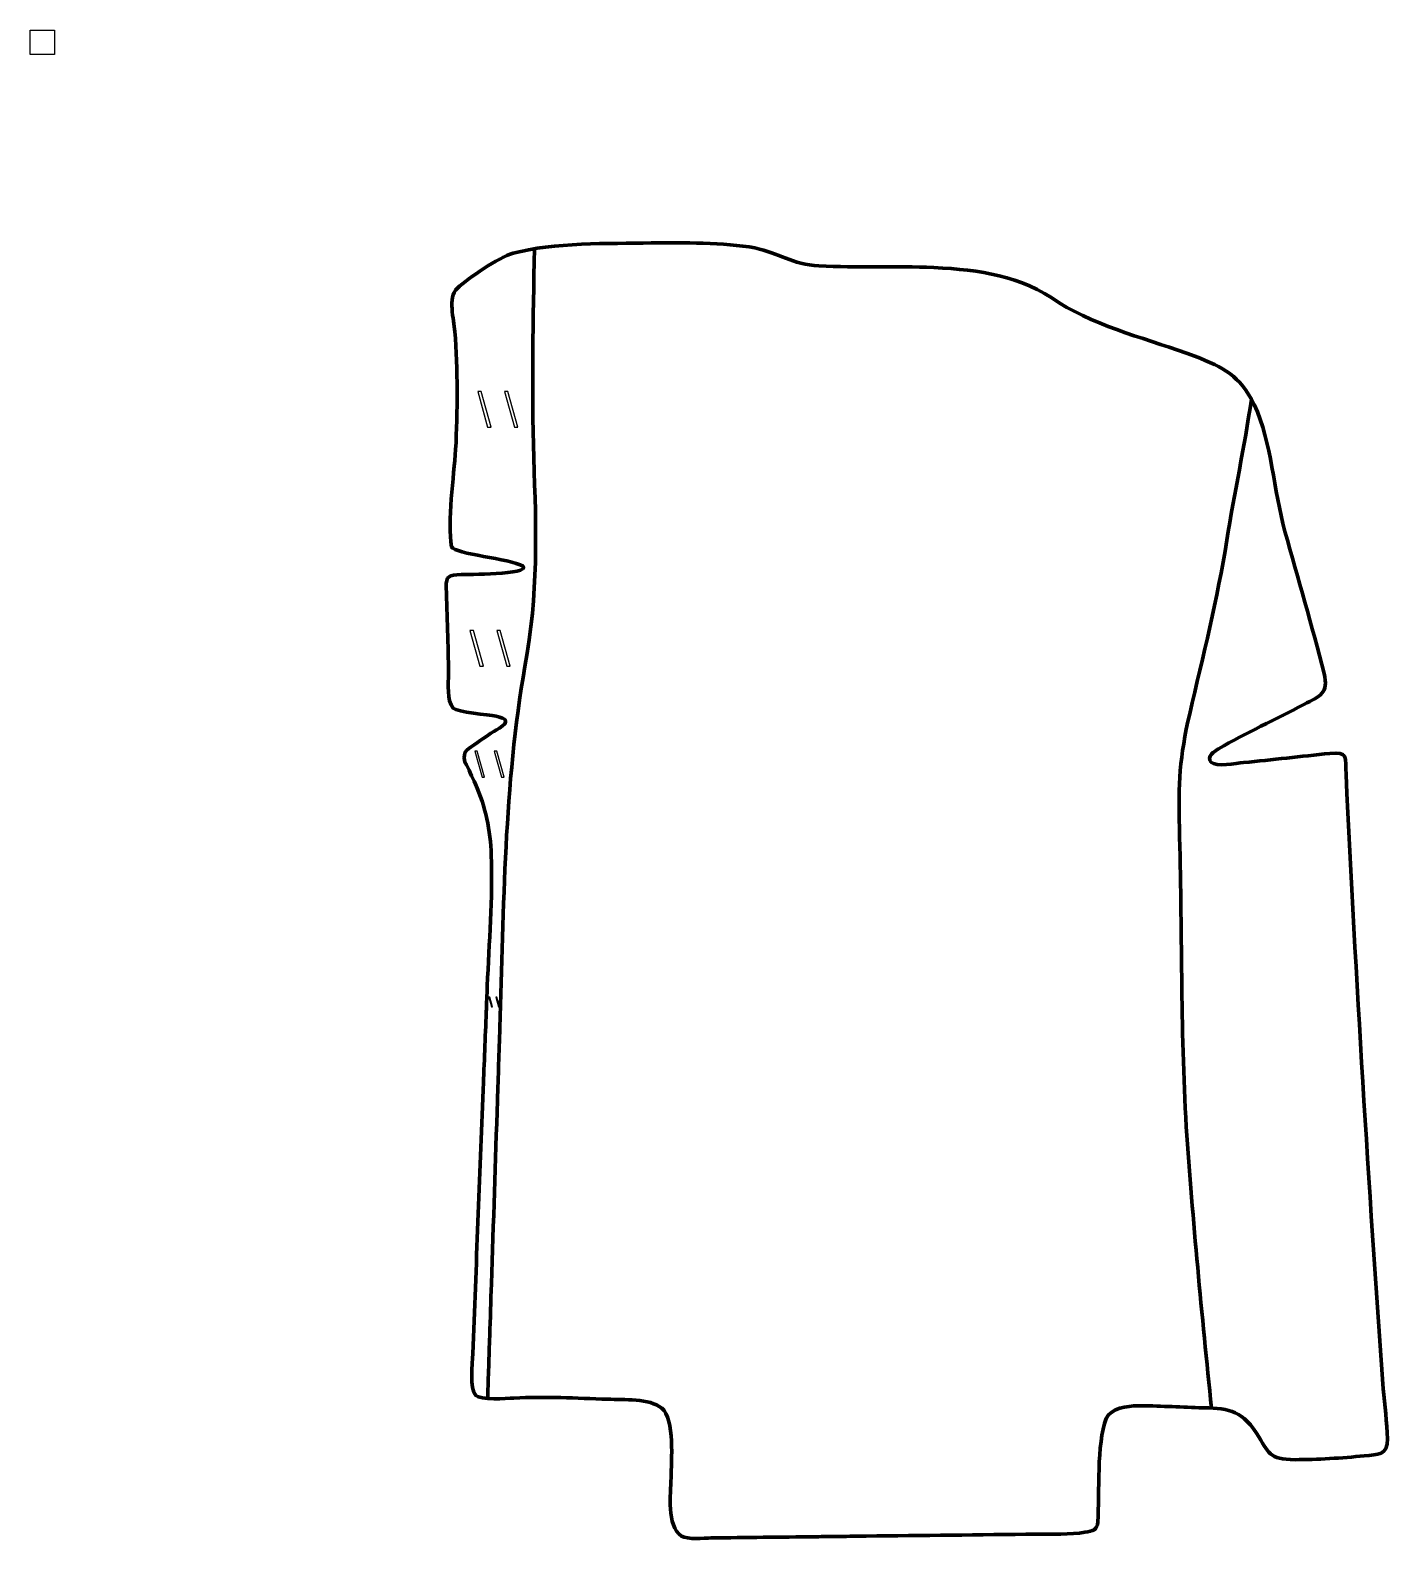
# Model space of a CAD drawing. Header units: millimetres. Extents: x 883 to 1878, y -9 to 1097.
import ezdxf

# ---------------------------------------------------------------- set-up
doc = ezdxf.new("R2010")
doc.units = ezdxf.units.MM
doc.header["$MEASUREMENT"] = 0
doc.header["$XCLIPFRAME"] = 0
for name, color, linetype in [('layer 1', 7, 'Continuous'), ('layer 2', 7, 'Continuous'), ('layer 3', 7, 'Continuous')]:
    doc.layers.add(name, color=color, linetype=linetype)
picture_1 = doc.add_image_def('image1.jpg', size_in_pixel=(91951, 91951))

msp = doc.modelspace()

# ---------------------------------------------------------------- linework, layer by layer
at = {"layer": 'layer 2', "color": 142, "lineweight": 158}
for points, knots in [([(1252.6815, 936.9793), (1251.7291, 885.6316), (1250.5796, 835.2988), (1252.2084, 783.8989), (1252.2084, 783.8989), (1254.0064, 730.635), (1255.633, 684.0605), (1245.7349, 631.1233), (1245.7349, 631.1233), (1230.437, 544.6492), (1230.24, 454.2282), (1227.353, 366.5528), (1227.353, 366.5528), (1226.7674, 348.7679), (1226.1819, 330.9829), (1225.5963, 313.198), (1225.5963, 313.198), (1224.1218, 268.4181), (1222.6474, 223.6382), (1221.1729, 178.8584), (1221.1729, 178.8584), (1220.7546, 166.1549), (1220.3364, 153.4514), (1219.918, 140.7478), (1219.918, 140.7478), (1219.4266, 125.8213), (1218.9351, 110.8946), (1218.4436, 95.9681), (1218.4436, 95.9681), (1218.4436, 95.9681), (1218.4123, 95.0153), (1218.4123, 95.0153)], [0, 0, 0, 0, 0.111111111, 0.111111111, 0.111111111, 0.111111111, 0.222222222, 0.222222222, 0.222222222, 0.222222222, 0.333333333, 0.333333333, 0.333333333, 0.333333333, 0.444444444, 0.444444444, 0.444444444, 0.444444444, 0.555555556, 0.555555556, 0.555555556, 0.555555556, 0.666666667, 0.666666667, 0.666666667, 0.666666667, 0.777777778, 0.777777778, 0.777777778, 0.777777778, 1, 1, 1, 1]), ([(1748.6057, 87.734), (1741.5975, 156.1812), (1734.8207, 225.374), (1730.1746, 294.0052), (1730.1746, 294.0052), (1725.7946, 366.699), (1727.1935, 439.9649), (1725.0696, 512.8255), (1725.0696, 512.8255), (1724.2249, 545.3665), (1725.3063, 564.5939), (1732.6605, 596.5407), (1732.6605, 596.5407), (1742.4997, 638.8304), (1752.9418, 680.6959), (1759.8665, 723.6131), (1759.8665, 723.6131), (1765.4006, 758.0702), (1772.7453, 792.1776), (1777.8431, 826.7208)], [0, 0, 0, 0, 0.166666667, 0.166666667, 0.166666667, 0.166666667, 0.333333333, 0.333333333, 0.333333333, 0.333333333, 0.5, 0.5, 0.5, 0.5, 0.666666667, 0.666666667, 0.666666667, 0.666666667, 1, 1, 1, 1])]:
    msp.add_open_spline(points, degree=3, knots=knots, dxfattribs=at)
at = {"layer": 'layer 2', "color": 142}
for points in [[(1218.4224, 806.421), (1218.4224, 806.421), (1211.1137, 832.5487), (1211.1137, 832.5487), (1211.1137, 832.5487), (1211.1137, 832.5487), (1213.597, 832.5487), (1213.597, 832.5487), (1213.597, 832.5487), (1213.597, 832.5487), (1220.9057, 806.421), (1220.9057, 806.421), (1220.9057, 806.421), (1220.9057, 806.421), (1218.4224, 806.421), (1218.4224, 806.421)], [(1238.0418, 806.421), (1238.0418, 806.421), (1230.7331, 832.5487), (1230.7331, 832.5487), (1230.7331, 832.5487), (1230.7331, 832.5487), (1233.2164, 832.5487), (1233.2164, 832.5487), (1233.2164, 832.5487), (1233.2164, 832.5487), (1240.5251, 806.421), (1240.5251, 806.421), (1240.5251, 806.421), (1240.5251, 806.421), (1238.0418, 806.421), (1238.0418, 806.421)], [(1212.7733, 631.2946), (1212.7733, 631.2946), (1205.4646, 657.4223), (1205.4646, 657.4223), (1205.4646, 657.4223), (1205.4646, 657.4223), (1207.9479, 657.4223), (1207.9479, 657.4223), (1207.9479, 657.4223), (1207.9479, 657.4223), (1215.2566, 631.2946), (1215.2566, 631.2946), (1215.2566, 631.2946), (1215.2566, 631.2946), (1212.7733, 631.2946), (1212.7733, 631.2946)], [(1232.3927, 631.2946), (1232.3927, 631.2946), (1225.084, 657.4223), (1225.084, 657.4223), (1225.084, 657.4223), (1225.084, 657.4223), (1227.5673, 657.4223), (1227.5673, 657.4223), (1227.5673, 657.4223), (1227.5673, 657.4223), (1234.876, 631.2946), (1234.876, 631.2946), (1234.876, 631.2946), (1234.876, 631.2946), (1232.3927, 631.2946), (1232.3927, 631.2946)], [(1214.3168, 550.1296), (1214.3168, 550.1296), (1208.9954, 569.1529), (1208.9954, 569.1529), (1208.9954, 569.1529), (1208.9954, 569.1529), (1210.8035, 569.1529), (1210.8035, 569.1529), (1210.8035, 569.1529), (1210.8035, 569.1529), (1216.1249, 550.1296), (1216.1249, 550.1296), (1216.1249, 550.1296), (1216.1249, 550.1296), (1214.3168, 550.1296), (1214.3168, 550.1296)], [(1228.6014, 550.1296), (1228.6014, 550.1296), (1223.28, 569.1529), (1223.28, 569.1529), (1223.28, 569.1529), (1223.28, 569.1529), (1225.0881, 569.1529), (1225.0881, 569.1529), (1225.0881, 569.1529), (1225.0881, 569.1529), (1230.4095, 550.1296), (1230.4095, 550.1296), (1230.4095, 550.1296), (1230.4095, 550.1296), (1228.6014, 550.1296), (1228.6014, 550.1296)], [(1221.2271, 381.9423), (1221.2271, 381.9423), (1219.3063, 388.8091), (1219.3063, 388.8091), (1219.3063, 388.8091), (1219.3063, 388.8091), (1219.9589, 388.8091), (1219.9589, 388.8091), (1219.9589, 388.8091), (1219.9589, 388.8091), (1221.8798, 381.9423), (1221.8798, 381.9423), (1221.8798, 381.9423), (1221.8798, 381.9423), (1221.2271, 381.9423), (1221.2271, 381.9423)], [(1226.3833, 381.9423), (1226.3833, 381.9423), (1224.4625, 388.8091), (1224.4625, 388.8091), (1224.4625, 388.8091), (1224.4625, 388.8091), (1225.1151, 388.8091), (1225.1151, 388.8091), (1225.1151, 388.8091), (1225.1151, 388.8091), (1227.036, 381.9423), (1227.036, 381.9423), (1227.036, 381.9423), (1227.036, 381.9423), (1226.3833, 381.9423), (1226.3833, 381.9423)]]:
    msp.add_open_spline(points, degree=3, knots=[0, 0, 0, 0, 0.2, 0.2, 0.2, 0.2, 0.4, 0.4, 0.4, 0.4, 0.6, 0.6, 0.6, 0.6, 1, 1, 1, 1], dxfattribs=at)
at = {"layer": 'layer 3', "color": 242, "lineweight": 158}
msp.add_open_spline([(1338.101, 941.2889), (1361.38, 941.5859), (1391.5431, 941.8047), (1414.2095, 937.6253), (1414.2095, 937.6253), (1432.0693, 933.6252), (1441.1431, 925.8363), (1461.0971, 924.5423), (1461.0971, 924.5423), (1489.1028, 923.1229), (1517.0523, 924.6296), (1545.2146, 923.3252), (1545.2146, 923.3252), (1579.5647, 921.4408), (1608.1653, 917.7279), (1637.1132, 897.4905), (1637.1132, 897.4905), (1666.46, 879.0413), (1703.9201, 870.6208), (1736.4369, 858.3399), (1736.4369, 858.3399), (1757.7244, 850.1231), (1769.1669, 844.2966), (1779.8792, 823.105), (1779.8792, 823.105), (1792.9945, 794.213), (1793.989, 760.5315), (1802.4459, 730.0332), (1802.4459, 730.0332), (1812.0815, 695.4059), (1822.1335, 660.8856), (1831.1064, 626.0781), (1831.1064, 626.0781), (1834.4855, 611.1809), (1828.4364, 609.7099), (1816.2912, 603.2218), (1816.2912, 603.2218), (1795.7538, 592.3653), (1773.7811, 582.4171), (1753.8119, 570.8003), (1753.8119, 570.8003), (1750.9357, 569.1271), (1744.8543, 565.03), (1748.1454, 561.075), (1748.1454, 561.075), (1752.2347, 557.2145), (1766.4886, 560.1719), (1772.1406, 560.7349), (1772.1406, 560.7349), (1793.257, 562.8318), (1814.2464, 565.2084), (1835.333, 567.4733), (1835.333, 567.4733), (1849.1774, 568.7687), (1846.584, 564.3287), (1847.1609, 552.0899), (1847.1609, 552.0899), (1854.3713, 402.1317), (1863.5921, 251.7926), (1874.4428, 102.0521), (1874.4428, 102.0521), (1875.3535, 90.2361), (1877.2448, 77.1324), (1877.4961, 65.4835), (1877.4961, 65.4835), (1877.766, 52.9698), (1870.6597, 54.0812), (1860.4515, 52.9611), (1860.4515, 52.9611), (1844.2674, 51.3377), (1826.0762, 50.1743), (1809.8273, 50.136), (1809.8273, 50.136), (1790.1876, 50.3961), (1791.2056, 54.6679), (1781.5701, 69.6495), (1781.5701, 69.6495), (1769.8503, 87.5778), (1759.5994, 87.699), (1739.4298, 88.2412), (1739.4298, 88.2412), (1724.621, 88.6613), (1709.3005, 89.6441), (1694.5562, 89.6051), (1694.5562, 89.6051), (1686.7561, 89.3879), (1675.3356, 88.1434), (1671.5109, 80.2484), (1671.5109, 80.2484), (1664.2927, 61.4688), (1666.7215, 25.7728), (1665.358, 4.6648), (1665.358, 4.6648), (1664.6683, -1.8488), (1661.9922, -1.94), (1655.9263, -3.0107), (1655.9263, -3.0107), (1645.6204, -4.8299), (1631.1544, -4.2622), (1620.3661, -4.3885), (1620.3661, -4.3885), (1578.7669, -4.8756), (1537.1678, -5.3589), (1495.5686, -5.844), (1495.5686, -5.844), (1489.2176, -5.9181), (1482.8667, -5.9921), (1476.5157, -6.0662), (1476.5157, -6.0662), (1470.4822, -6.1365), (1464.4487, -6.2069), (1458.4153, -6.2773), (1458.4153, -6.2773), (1433.0113, -6.5736), (1407.6073, -6.8699), (1382.2033, -7.1661), (1382.2033, -7.1661), (1376.6179, -7.3267), (1365.0553, -8.5429), (1360.3881, -5.7798), (1360.3881, -5.7798), (1349.1866, 2.2249), (1352.5563, 24.6247), (1352.7208, 36.798), (1352.7208, 36.798), (1352.9747, 49.0164), (1355.5412, 79.6107), (1345.9291, 87.9708), (1345.9291, 87.9708), (1337.1674, 95.0595), (1317.6338, 94.0774), (1306.4089, 94.409), (1306.4089, 94.409), (1282.9295, 95.1556), (1261.0851, 96.456), (1237.4798, 95.2986), (1237.4798, 95.2986), (1232.0014, 95.0174), (1213.2638, 93.537), (1209.6783, 97.2421), (1209.6783, 97.2421), (1204.9578, 102.1199), (1207.2106, 120.1932), (1207.5079, 127.7261), (1207.5079, 127.7261), (1210.05, 192.1346), (1212.5892, 256.5433), (1215.1298, 320.9518), (1215.1298, 320.9518), (1215.1298, 320.9518), (1215.1673, 321.9041), (1215.1673, 321.9041), (1215.1673, 321.9041), (1215.9061, 340.6326), (1216.6449, 359.3611), (1217.3836, 378.0894), (1217.3836, 378.0894), (1217.634, 384.4381), (1217.8844, 390.7867), (1218.1349, 397.1354), (1218.1349, 397.1354), (1219.4701, 428.8562), (1222.1974, 461.2772), (1221.0962, 492.9829), (1221.0962, 492.9829), (1220.4016, 510.8192), (1216.8527, 528.6935), (1209.4819, 544.9879), (1209.4819, 544.9879), (1206.9452, 550.6387), (1204.5468, 555.584), (1201.8168, 561.1201), (1201.8168, 561.1201), (1199.546, 570.0861), (1204.3338, 570.4859), (1210.9894, 575.3758), (1210.9894, 575.3758), (1216.6215, 579.5036), (1221.1077, 582.4215), (1227.0749, 586.0139), (1227.0749, 586.0139), (1234.534, 590.882), (1232.0655, 593.0939), (1224.6727, 594.6316), (1224.6727, 594.6316), (1218.7022, 595.7985), (1196.5248, 597.6844), (1193.1292, 600.6825), (1193.1292, 600.6825), (1188.3079, 606.3656), (1189.7905, 618.5372), (1189.7468, 625.9193), (1189.7468, 625.9193), (1189.6039, 646.9905), (1188.7627, 667.7464), (1188.0751, 688.7804), (1188.0751, 688.7804), (1187.8997, 697.842), (1190.0289, 698.1177), (1199.0265, 698.3696), (1199.0265, 698.3696), (1201.9634, 698.4519), (1249.6176, 698.5074), (1244.4191, 704.5404), (1244.4191, 704.5404), (1234.4812, 710.3868), (1194.5576, 713.217), (1191.9235, 718.8624), (1191.9235, 718.8624), (1188.7848, 736.5684), (1193.6658, 770.6775), (1194.9706, 789.9181), (1194.9706, 789.9181), (1196.493, 817.9888), (1196.5464, 848.5589), (1194.3993, 876.5783), (1194.3993, 876.5783), (1193.7472, 885.0881), (1189.0534, 901.4469), (1196.0395, 908.0027), (1196.0395, 908.0027), (1204.8764, 915.9938), (1225.8998, 930.5496), (1237.1567, 933.7171), (1237.1567, 933.7171), (1266.1594, 941.878), (1307.5369, 940.7285), (1338.101, 941.2889)], degree=3, knots=[0, 0, 0, 0, 0.017241379, 0.017241379, 0.017241379, 0.017241379, 0.034482759, 0.034482759, 0.034482759, 0.034482759, 0.051724138, 0.051724138, 0.051724138, 0.051724138, 0.068965517, 0.068965517, 0.068965517, 0.068965517, 0.086206897, 0.086206897, 0.086206897, 0.086206897, 0.103448276, 0.103448276, 0.103448276, 0.103448276, 0.120689655, 0.120689655, 0.120689655, 0.120689655, 0.137931034, 0.137931034, 0.137931034, 0.137931034, 0.155172414, 0.155172414, 0.155172414, 0.155172414, 0.172413793, 0.172413793, 0.172413793, 0.172413793, 0.189655172, 0.189655172, 0.189655172, 0.189655172, 0.206896552, 0.206896552, 0.206896552, 0.206896552, 0.224137931, 0.224137931, 0.224137931, 0.224137931, 0.24137931, 0.24137931, 0.24137931, 0.24137931, 0.25862069, 0.25862069, 0.25862069, 0.25862069, 0.275862069, 0.275862069, 0.275862069, 0.275862069, 0.293103448, 0.293103448, 0.293103448, 0.293103448, 0.310344828, 0.310344828, 0.310344828, 0.310344828, 0.327586207, 0.327586207, 0.327586207, 0.327586207, 0.344827586, 0.344827586, 0.344827586, 0.344827586, 0.362068966, 0.362068966, 0.362068966, 0.362068966, 0.379310345, 0.379310345, 0.379310345, 0.379310345, 0.396551724, 0.396551724, 0.396551724, 0.396551724, 0.413793103, 0.413793103, 0.413793103, 0.413793103, 0.431034483, 0.431034483, 0.431034483, 0.431034483, 0.448275862, 0.448275862, 0.448275862, 0.448275862, 0.465517241, 0.465517241, 0.465517241, 0.465517241, 0.482758621, 0.482758621, 0.482758621, 0.482758621, 0.5, 0.5, 0.5, 0.5, 0.517241379, 0.517241379, 0.517241379, 0.517241379, 0.534482759, 0.534482759, 0.534482759, 0.534482759, 0.551724138, 0.551724138, 0.551724138, 0.551724138, 0.568965517, 0.568965517, 0.568965517, 0.568965517, 0.586206897, 0.586206897, 0.586206897, 0.586206897, 0.603448276, 0.603448276, 0.603448276, 0.603448276, 0.620689655, 0.620689655, 0.620689655, 0.620689655, 0.637931034, 0.637931034, 0.637931034, 0.637931034, 0.655172414, 0.655172414, 0.655172414, 0.655172414, 0.672413793, 0.672413793, 0.672413793, 0.672413793, 0.689655172, 0.689655172, 0.689655172, 0.689655172, 0.706896552, 0.706896552, 0.706896552, 0.706896552, 0.724137931, 0.724137931, 0.724137931, 0.724137931, 0.74137931, 0.74137931, 0.74137931, 0.74137931, 0.75862069, 0.75862069, 0.75862069, 0.75862069, 0.775862069, 0.775862069, 0.775862069, 0.775862069, 0.793103448, 0.793103448, 0.793103448, 0.793103448, 0.810344828, 0.810344828, 0.810344828, 0.810344828, 0.827586207, 0.827586207, 0.827586207, 0.827586207, 0.844827586, 0.844827586, 0.844827586, 0.844827586, 0.862068966, 0.862068966, 0.862068966, 0.862068966, 0.879310345, 0.879310345, 0.879310345, 0.879310345, 0.896551724, 0.896551724, 0.896551724, 0.896551724, 0.913793103, 0.913793103, 0.913793103, 0.913793103, 0.931034483, 0.931034483, 0.931034483, 0.931034483, 0.948275862, 0.948275862, 0.948275862, 0.948275862, 0.965517241, 0.965517241, 0.965517241, 0.965517241, 1, 1, 1, 1], dxfattribs=at)

# ---------------------------------------------------------------- pictures from other files: only their frames are drawn
at = {"layer": 'layer 1', "color": 0}
image = msp.add_image(picture_1, insert=(871.2301, -182.4746), size_in_units=(1277.0972, 1277.0972), dxfattribs=at)
image.set_boundary_path([(871.23, -182.475), (2148.33, 1094.625)])
image.dxf.flags = 3

doc.saveas('drawing.dxf')
